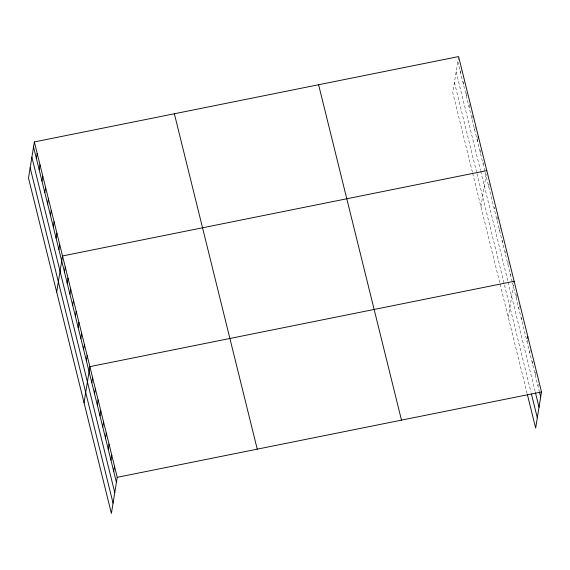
<?xml version="1.0" encoding="UTF-8"?>
<svg xmlns="http://www.w3.org/2000/svg" width="570" height="570" viewBox="0 0 570 570"><rect width="100%" height="100%" fill="white"/><g stroke="black" fill="none" stroke-linecap="round" stroke-linejoin="round"><path stroke-width="0.43" stroke-dasharray="2.85 2.14" d="M458.472 57.413L452.758 92.682L472.487 172.503M460.61 72.996L461.287 68.813M463.431 84.403L464.108 80.22M466.246 95.803L466.923 91.62M469.067 107.21L469.744 103.028M471.882 118.61L472.559 114.427M474.703 130.017L475.38 125.835M477.525 141.417L478.066 138.075M480.339 152.817L481.016 148.642M483.161 164.224L483.431 162.55M480.945 206.718L486.246 173.957M488.711 186.696L489.388 182.514M494.183 208.834L494.454 207.159M496.919 219.899L497.596 215.716M499.655 230.964L500.467 225.948M502.391 242.036L502.662 240.362M505.127 253.101L505.398 251.427M507.863 264.166L508.134 262.499M510.599 275.239L510.87 273.564M508.298 317.397L514.012 282.121M516.071 297.376L516.748 293.194M518.8 308.441L519.484 304.259M521.536 319.506L521.807 317.839M527.008 341.644L527.279 339.969M529.744 352.716L530.421 348.534M532.48 363.781L533.157 359.599M535.216 374.846L535.893 370.664M537.952 385.918L538.222 384.244M457.796 61.596L484.97 171.556M485.17 172.368L512.28 282.05M512.487 282.898L539.213 391.027M456.128 71.856L480.489 170.409M480.688 171.228L507.884 281.238M508.091 282.093L535.237 391.918M454.418 82.422L476.563 172.019M476.969 173.65L530.998 392.274M472.687 173.323L499.669 282.485M500.089 284.188L527.236 394.02"/><path stroke-width="0.85" d="M34.35 141.93L28.5 178.032L111.392 513.42L117.242 477.318L34.35 141.93L458.608 56.58L541.5 391.968L535.65 428.07L527.442 394.868M36.352 158.346L37.164 153.33M39.173 169.753L39.986 164.73M41.988 181.153L42.8 176.137M44.809 192.56L45.621 187.537M47.631 203.96L48.443 198.944M50.445 215.367L51.257 210.344M53.267 226.767L54.079 221.751M56.081 238.167L56.893 233.151M58.902 249.575L59.715 244.559M56.687 292.068L62.529 255.959L486.787 170.608M64.453 272.047L65.265 267.031M67.189 283.112L68.001 278.096M69.925 294.177L70.737 289.161M72.661 305.249L73.473 300.233M75.397 316.314L76.209 311.298M78.133 327.387L78.945 322.363M80.869 338.452L81.681 333.436M83.605 349.517L84.417 344.501M86.341 360.589L87.153 355.573M84.039 402.748L89.889 366.638L514.147 281.288M91.813 382.726L92.625 377.703M94.549 393.792L95.361 388.776M97.285 404.857L98.097 399.841M100.014 415.929L100.833 410.913M102.75 426.994L103.562 421.978M105.486 438.059L106.298 433.043M108.222 449.132L109.034 444.116M110.958 460.197L111.77 455.181M113.694 471.269L114.506 466.246M478.066 138.075L478.337 136.401M527.549 338.302L527.82 336.628M117.242 477.318L541.5 391.968M539.427 391.875L540.688 396.984M535.451 392.773L539.028 407.244M531.425 393.977L537.311 417.817M318.602 84.745L401.494 420.133M174.356 113.765L257.248 449.153M33.537 146.946L116.43 482.334M31.87 157.206L114.77 492.594M30.16 167.772L113.06 503.16"/></g></svg>
